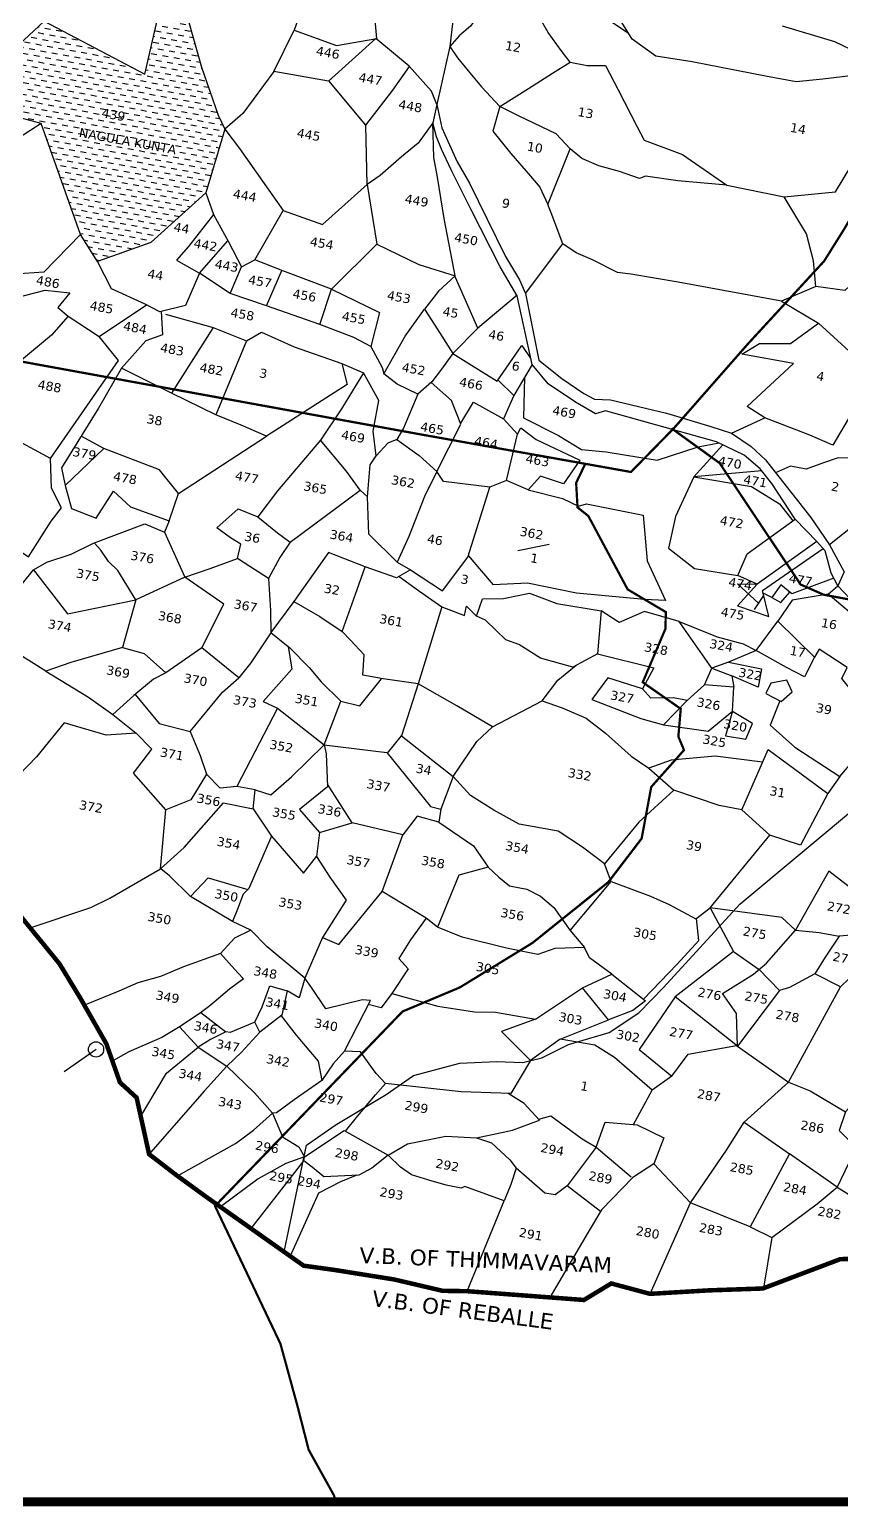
# Model space of a CAD drawing. Header units: inches. Extents: x 384770 to 390915, y 1842313 to 1849952.
# Drawn here: x 387187 to 388990, y 1842313 to 1845590 of the extents above; entities that cross this region are included whole.
import ezdxf

# ---------------------------------------------------------------- set-up
doc = ezdxf.new("R2010")
doc.units = ezdxf.units.IN
doc.header["$MEASUREMENT"] = 0
for name, color, linetype in [('BND', 6, 'Continuous'), ('ROAD', 1, 'Continuous'), ('ROADS', 50, 'Continuous'), ('SY.AREA', 7, 'Continuous'), ('TEXT', 7, 'Continuous'), ('WATER', 4, 'Continuous')]:
    doc.layers.add(name, color=color, linetype=linetype)
doc.styles.get("Standard").update_dxf_attribs({"font": 'verdana.ttf'})

msp = doc.modelspace()

# ---------------------------------------------------------------- hatches: boundary and pattern name
at = {"layer": 'WATER'}
h = msp.add_hatch(dxfattribs=at)
h.set_pattern_fill('DASH', color=256, scale=4.023313, angle=-10.358, style=0)
h.set_pattern_definition([(349.64199, (362074.6, 1844138.522), (14.8625927, 10.269101), [12.774018, -12.774018])])
h.paths.add_polyline_path([(387621.2, 1845369.3), (387606, 1845400.5), (387569.3, 1845506.7), (387524.2, 1845667.1), (387471.4, 1845613.1), (387443.2, 1845491.1), (387219.5, 1845608.9), (387130.3, 1845525.4), (387026.1, 1845463.4), (386909.6, 1845389.3), (386906.6, 1845387), (387125.3, 1845405.2), (387213.1, 1845381.6), (387300.5, 1845135.3), (387338.1, 1845075.7), (387456.5, 1845118), (387578.7, 1845227.7)])
h.paths.add_polyline_path([(387289.9, 1845348), (387515.3, 1845306.8), (387520.9, 1845337.5), (387295.5, 1845378.6)], flags=24)
h.paths.add_polyline_path([(387339.9, 1845391.7), (387396.2, 1845381.5), (387401.7, 1845411.8), (387345.5, 1845422.1)], flags=24)

# ---------------------------------------------------------------- linework, layer by layer
at = {"color": 0, "const_width": 20}
msp.add_lwpolyline([(384780.1, 1849942.3), (390890.6, 1849942.3), (390890.6, 1842322.7), (384780.1, 1842322.7)], close=True, dxfattribs=at)
at = {"color": 3}
msp.add_circle((387335, 1843327), 16.9, dxfattribs=at)
at = {"layer": 'BND', "lineweight": 30}
msp.add_lwpolyline([(389033.4, 1842862.8, 10, 10, 0), (388986.8, 1842861.5, 10, 10, 0), (388815.1, 1842796.4, 10, 10, 0), (388694.7, 1842792.2, 10, 10, 0), (388564.6, 1842784.5, 10, 10, 0), (388478.5, 1842807.6, 10, 10, 0), (388418, 1842770.9, 10, 10, 0), (388158.9, 1842790.4, 10, 10, 0), (388104.3, 1842791.2, 10, 10, 0), (387996.3, 1842816.5, 10, 10, 0), (387863.2, 1842837.7, 10, 10, 0), (387795.8, 1842847, 10, 10, 0), (387577.1, 1843001.5, 10, 10, 0), (387515.5, 1843046.3, 10, 10, 0), (387452.7, 1843094.5, 10, 10, 0), (387452.7, 1843094.5, 10, 10, 0), (387425.1, 1843219.8, 10, 10, 0), (387388, 1843253.9, 10, 10, 0), (387357.7, 1843339.8, 10, 10, 0), (387299.5, 1843441.8, 10, 10, 0), (387253.9, 1843516.9, 10, 10, 0), (387161.7, 1843629.9, 10, 10, 0)], format="xyseb", dxfattribs=at)
at = {"layer": 'BND'}
msp.add_lwpolyline([(387335, 1843327), (387264.6, 1843277.2)], dxfattribs=at)
at = {"layer": 'ROAD'}
msp.add_lwpolyline([(387752.5, 1842877.6), (387801.8, 1843114.6), (387865.5, 1843158.6), (387978.9, 1843227.1), (388039.4, 1843268.9), (388142.3, 1843296.1), (388223.8, 1843300.4), (388282.3, 1843297.9), (388324.6, 1843308.4), (388383.7, 1843337.9), (388474.1, 1843364.6), (388539.7, 1843408.2), (388594.2, 1843464.5), (388763.6, 1843649.1), (389036.4, 1843876.1)], dxfattribs=at)
at = {"layer": 'ROADS', "color": 40, "const_width": 5}
for points in [[(390890.6, 1847606.2), (390705, 1847293.3), (390467.5, 1847071.8), (390306.7, 1846830.6), (390240.4, 1846694.7), (390196.5, 1846612.6), (390144.2, 1846564.4), (390048.9, 1846458.6), (389808.6, 1846200.8), (389718.4, 1846109.4), (389498.5, 1845876.5), (389295.6, 1845658.8), (388995.3, 1845147.1), (388950.9, 1845076.2), (388781.8, 1844892.6), (388618.1, 1844706.1), (388522.3, 1844608.4), (388054.4, 1844692), (385402.4, 1845175.9), (384780.1, 1844830.8)], [(388612.3, 1844705.3), (388719.1, 1844628.1), (388898.9, 1844358.6), (388950.2, 1844336), (389040.5, 1844319.3), (389070.9, 1844290.7), (389101.2, 1844228.3), (389097.3, 1844145.2), (389051.9, 1843688.7), (389067.9, 1843259.8), (389080.3, 1842952.3), (389165.2, 1842417.2), (389180.1, 1842322.7)], [(387867.2, 1842322.7), (387863.1, 1842337.3), (387806.9, 1842438.5), (387781.5, 1842537.7), (387744.2, 1842673.9), (387599.1, 1842979.3), (388015.3, 1843411.1), (388142.4, 1843464.5), (388303.8, 1843563.4), (388472.2, 1843698.4), (388546, 1843795), (388567.3, 1843909.5), (388640, 1843991.2), (388627.5, 1844021.3), (388632.8, 1844082.8), (388548.4, 1844141.7), (388598.7, 1844260.1), (388599.8, 1844297.5), (388514.9, 1844347.8), (388427.8, 1844510.5), (388403.7, 1844529.9), (388400.6, 1844584.3), (388420.1, 1844624.8)]]:
    msp.add_lwpolyline(points, dxfattribs=at)
at = {"layer": 'SY.AREA', "color": 1}
msp.add_line((388271.4, 1844434.5), (388341, 1844448.4), dxfattribs=at)
at = {"layer": 'SY.AREA'}
for points in [[(387803, 1845669.6), (387774.6, 1845588.8), (387868.9, 1845554.5), (387957.9, 1845570.6), (387954, 1845619), (388016.1, 1845660.5), (387983, 1845792.1)], [(388144.6, 1845764.2), (388120, 1845552.9), (388091.5, 1845424), (388079.8, 1845453.4), (388030.3, 1845509.2), (387956.2, 1845570.3), (387851.2, 1845475.6), (387729.8, 1845496.9), (387774.6, 1845588.8)], [(386814.1, 1845315.8), (386909.6, 1845389.3), (387026.1, 1845463.4), (387130.3, 1845525.4), (387219.5, 1845608.9), (387443.2, 1845491.1), (387471.4, 1845613.1), (387524.2, 1845667.1), (387569.3, 1845506.7), (387606, 1845400.5), (387621.2, 1845369.3), (387578.7, 1845227.7), (387456.5, 1845118), (387338.1, 1845075.7), (387300.5, 1845135.3), (387213.1, 1845381.6), (387125.3, 1845405.2), (386906.6, 1845387)], [(388313.5, 1845629.8), (388197.3, 1845641.8), (388166.4, 1845597.9), (388141.1, 1845576.6), (388120, 1845552.9), (388137.5, 1845527.7), (388161.3, 1845498.9), (388190.6, 1845463), (388231.6, 1845419.7), (388294.5, 1845459.3), (388348.2, 1845493.7), (388387.7, 1845517.8), (388367.2, 1845543.7), (388338.7, 1845584), (388324.8, 1845607.9), (388313.5, 1845629.8)], [(388454.4, 1845623.8), (388516.3, 1845583.1)], [(388857.8, 1845598.3), (388973.8, 1845564.1), (389026.4, 1845538.5), (389050.2, 1845505.9), (389015.7, 1845488.5), (388948.5, 1845480.2), (388888.7, 1845474.4), (388820.7, 1845486.8), (388658.5, 1845518.7), (388577.6, 1845531.2), (388525, 1845569.1), (388492.6, 1845621.5)], [(387729.8, 1845496.9), (387660.8, 1845403.9), (387621.2, 1845369.3), (387653.4, 1845326.1), (387750.2, 1845188.8), (387837.4, 1845157.5), (387937.1, 1845246.6), (387933.9, 1845378.3), (387852, 1845476.3)], [(387933.9, 1845378.3), (387994.1, 1845455.8), (388031, 1845508.5)], [(388387.7, 1845517.8), (388425.2, 1845510.2), (388465.8, 1845510.4), (388492.9, 1845458.1), (388536.4, 1845374.7), (388551.7, 1845344.6), (388636.8, 1845313.1), (388735.1, 1845244.8), (388626.2, 1845254.8), (388554.7, 1845264.8), (388541.5, 1845259.5), (388497.1, 1845275.3), (388451.2, 1845287.5), (388413.1, 1845304.4), (388387.1, 1845325.2), (388356.6, 1845359), (388274.5, 1845398.4), (388231.6, 1845419.7), (388215.7, 1845364.9), (388255.4, 1845314.9), (388299, 1845265), (388319.7, 1845240.6), (388337.9, 1845202.2), (388387.1, 1845325.2)], [(388091.5, 1845424), (388082.3, 1845383.1), (388050.2, 1845337.9), (388013.2, 1845308), (387965.6, 1845266.5), (387937.1, 1845246.6), (387958.2, 1845114.1), (387857.3, 1845014.2), (387749.5, 1845054.7), (387687.5, 1845078.9), (387750.2, 1845188.8)], [(388091.5, 1845424), (388102.7, 1845372.2), (388136.7, 1845297), (388163.8, 1845249.5), (388202.8, 1845169.2), (388244, 1845086.7), (388274.8, 1845034.5), (388288.1, 1845004.8), (388304.8, 1844923.4), (388318, 1844856.3), (388368.6, 1844815.5), (388417.9, 1844782.7), (388441.2, 1844769.9), (388476.7, 1844768.5), (388600.9, 1844739), (388699.4, 1844709.1), (388745.8, 1844694.3), (388789, 1844665.1), (388821.1, 1844635.4), (388842.5, 1844607.7), (388921.3, 1844507.3), (388963.1, 1844446.8), (388995.7, 1844386.7), (388981.6, 1844356.1), (389022.3, 1844312.9)], [(387213.1, 1845381.6), (386989.8, 1845237.2)], [(388960.3, 1844337.4), (388981.6, 1844356.1), (388967, 1844383.5), (388953.1, 1844433.7), (388934.7, 1844454.1), (388886.7, 1844503.7), (388834.7, 1844583), (388808.8, 1844615.4), (388773.4, 1844645.7), (388712.4, 1844675.6), (388465.9, 1844744.4), (388443.4, 1844737.5), (388399.5, 1844763.4), (388338.2, 1844803.9), (388302.7, 1844847), (388270, 1844999.4), (388232.3, 1845063.4), (388166.8, 1845191.7), (388123.1, 1845278.9), (388101.6, 1845324.5), (388090.5, 1845352.1), (388082.3, 1845383.1)], [(388269.4, 1845000.5), (388182.1, 1844927.7), (388133, 1845040), (388107.9, 1845170.7), (388093.1, 1845262.6), (388084.8, 1845306.5), (388082.3, 1845383.1)], [(388735.1, 1845244.8), (388862.3, 1845219), (388976.6, 1845230.3), (389046.9, 1845346.4), (389085.2, 1845356.3), (389088.1, 1845233.8), (389087.4, 1845114.8), (389082.9, 1845044.1), (389040.8, 1845051.8), (388996.8, 1845010.8), (388932.5, 1845019.7), (388927.5, 1845076.7), (388911.9, 1845137.1), (388862.3, 1845219)], [(387578.7, 1845227.7), (387596, 1845179.9), (387628.6, 1845120.3), (387657.5, 1845063.9), (387687.5, 1845078.9)], [(388288.1, 1845004.8), (388370.9, 1845115), (388345.3, 1845183.8), (388337.9, 1845202.2)], [(387596, 1845179.9), (387540.5, 1845109.1), (387513.5, 1845078.3), (387564.5, 1845049.4), (387533.5, 1844977.6), (387476.9, 1844963.8), (387444.2, 1844980.8), (387369.5, 1845014.9), (387338.1, 1845075.7)], [(387300.5, 1845135.3), (387219.4, 1845051.7), (387154.7, 1845047.4), (387056.2, 1845035.7)], [(387633, 1845004.5), (387564.5, 1845049.4), (387627.8, 1845121.7)], [(387958.2, 1845114.1), (388051.8, 1845068.7), (388132.3, 1845043.4), (388095.4, 1845009.7), (388063.8, 1844969.7)], [(388932.5, 1845019.7), (388856.5, 1844987.4), (388627, 1845029.3), (388522.3, 1845047.1), (388492.1, 1845051.2), (388437, 1845079.5), (388400.5, 1845094.6), (388370.9, 1845115)], [(387713.2, 1844977.1), (387633, 1845004.5), (387657.5, 1845063.9)], [(387831.8, 1844935.8), (387713.2, 1844977.1), (387747.4, 1845055.6)], [(387006.2, 1844949.6), (387156.4, 1844994.6), (387222.3, 1845011.8), (387276.5, 1845006.1), (387250.4, 1844973.2), (387272.8, 1844954.1), (387235.9, 1844912.3), (387160.8, 1844849.1), (387135.4, 1844824.5), (387108.5, 1844796.8), (387072.2, 1844766.2), (387135.3, 1844691.6), (387040.9, 1844678.7), (387025.8, 1844526.8), (387185.4, 1844420), (387235.1, 1844499.6), (387258, 1844528.8), (387235.8, 1844572.2), (387233.8, 1844638.6), (387135.3, 1844691.6)], [(387857.3, 1845014.2), (387964.5, 1844962.7), (387944.7, 1844887.1), (387907.4, 1844906.7), (387831.8, 1844935.8), (387857.3, 1845014.2)], [(387479.2, 1844964.4), (387482.5, 1844912.4), (387445.2, 1844899.7), (387391.5, 1844838.8), (387340.3, 1844750.2), (387258.3, 1844617.5), (387266.5, 1844578.5), (387280.2, 1844527.5), (387335, 1844505.6), (387374.1, 1844565.7), (387411.2, 1844530.8), (387497.6, 1844499.7), (387486.9, 1844474.5)], [(387272.8, 1844954.1), (387342.1, 1844909.1), (387447, 1844979.4)], [(387944.7, 1844887.1), (387970.3, 1844840.3), (387973.6, 1844826.1), (388021.4, 1844910.1), (388063.8, 1844969.7), (388087.1, 1844933.9), (388126.8, 1844871.3), (388099.5, 1844833.7), (388080.3, 1844808.3), (388048.9, 1844780.8), (388003.6, 1844803.6), (387973.6, 1844826.1)], [(388856.5, 1844987.4), (388938.7, 1844938.8)], [(387489.4, 1844958.8), (387594.8, 1844929.3), (387502.5, 1844783.2)], [(387594.8, 1844929.3), (387668.7, 1844899.6), (387601.2, 1844735.3)], [(388745.8, 1844694.3), (388819.3, 1844728.8), (388780.1, 1844753.8), (388882.9, 1844849.2), (388768.7, 1844870.1), (388807.8, 1844893.3), (388876.1, 1844893.5), (388938.7, 1844938.8), (389031.5, 1844853.6), (389009.7, 1844734.5), (388970.1, 1844667.9), (388919.2, 1844689.8), (388819.3, 1844728.8)], [(387233.8, 1844638.6), (387384.6, 1844855.8), (387342.1, 1844909.1)], [(387668.7, 1844899.6), (387702.5, 1844918.9), (387774.9, 1844886.1), (387880.6, 1844848.9), (387892.5, 1844802.4), (387713.4, 1844687.6)], [(388182.1, 1844927.7), (388126.8, 1844871.3), (388225.4, 1844809.8), (388280.1, 1844888.9), (388300, 1844859.5)], [(387518.1, 1844560.6), (387713.4, 1844687.6), (387657.4, 1844712.3), (387601.2, 1844735.3), (387502.5, 1844783.2), (387391.7, 1844839)], [(387880.6, 1844848.9), (387928.8, 1844828.2), (387880.1, 1844748.5), (387833.3, 1844678.7), (387737.8, 1844566.8), (387694.3, 1844509.1)], [(388302.7, 1844847), (388262.5, 1844778.3), (388227.2, 1844812.5)], [(387921.3, 1844568.3), (387937.3, 1844553), (387943.5, 1844624.2), (387956.5, 1844644), (387950.3, 1844698.7), (387962.8, 1844767.1), (387928.8, 1844828.2)], [(388002.4, 1844680.3), (388052.2, 1844644.8), (388091.7, 1844609.5), (388145, 1844714.7), (388123.9, 1844767.1), (388078.7, 1844806.9)], [(388286.1, 1844818.7), (388283.9, 1844728.8), (388361.7, 1844689.6), (388412.6, 1844658.5), (388467, 1844652.9), (388580.1, 1844634.4), (388671.6, 1844664.4), (388717.7, 1844672.9)], [(388048.9, 1844780.8), (388017.3, 1844705.7), (388002.4, 1844680.3), (387983, 1844672), (387956.5, 1844644)], [(388262.5, 1844778.3), (388239.6, 1844726.1)], [(388144.3, 1844716.5), (388172.7, 1844763.3), (388239.6, 1844726.1), (388270.1, 1844692.5), (388277.8, 1844706.4), (388312.2, 1844680.5), (388408.7, 1844634.8), (388372.6, 1844581.8), (388321.2, 1844598.8), (388294.4, 1844568.8), (388246.2, 1844589.6), (388270.1, 1844692.5)], [(387352.3, 1844660.8), (387301.7, 1844687.7)], [(387766.2, 1844452.6), (387921.3, 1844568.3), (387890, 1844611), (387833.3, 1844678.7)], [(388812.4, 1844610.9), (388661.6, 1844597.8), (388726.1, 1844668.9)], [(387497.6, 1844499.7), (387518.1, 1844560.6), (387475.8, 1844613.5), (387352.3, 1844660.8), (387266.5, 1844578.5)], [(389121.2, 1844638.8), (388982.1, 1844639.6), (388949.7, 1844628.5), (388911.5, 1844614.7), (388876.3, 1844621.1), (388843.2, 1844606.8)], [(388246.2, 1844589.6), (388209.4, 1844575), (388106, 1844587.1), (388091.7, 1844609.5), (388064.1, 1844553.9), (388029.1, 1844465.4), (388003.2, 1844407.9), (387940.5, 1844470.5), (387937.3, 1844553)], [(388003.2, 1844407.9), (388032.6, 1844391.5), (388104.1, 1844344.4), (388160.4, 1844419.2), (388209.4, 1844575)], [(388294.4, 1844568.8), (388370.3, 1844549.7), (388406.2, 1844532.2), (388423.6, 1844537.8), (388549.6, 1844512.6), (388558.2, 1844410.9), (388598.7, 1844323.1), (388552.3, 1844325.1), (388401.5, 1844339.6), (388292.4, 1844361.7), (388217.2, 1844357.7), (388191.3, 1844388.5), (388161.5, 1844422.7)], [(388661.6, 1844597.8), (388621.5, 1844509.4), (388605.4, 1844439.5), (388663.5, 1844394.1), (388759.7, 1844378.7), (388780.5, 1844427.1), (388886.7, 1844503.7)], [(388661.6, 1844597.8), (388789.7, 1844576.3), (388852.3, 1844537.7), (388881.9, 1844500.3)], [(387532.4, 1844375.2), (387588.6, 1844393.9), (387648.9, 1844416.6), (387656.2, 1844447.9), (387633.4, 1844461.9), (387602.9, 1844484.5), (387650.4, 1844526.4), (387694.3, 1844509.1), (387737.9, 1844473.2), (387766.2, 1844452.6), (387742.9, 1844418.6), (387717.8, 1844372), (387676.7, 1844398.6), (387648.9, 1844416.6)], [(387196.2, 1844391.6), (387225.4, 1844408.1), (387279.9, 1844426), (387329.3, 1844450.1), (387443.3, 1844493.3), (387486.9, 1844474.5), (387532.4, 1844375.2), (387423.4, 1844325), (387383.4, 1844389.5), (387362.3, 1844409.9), (387345.7, 1844434.7), (387331.2, 1844450.8)], [(389017.2, 1844373.4), (389031.1, 1844403.2), (389046.6, 1844422.6), (389080.2, 1844438.5), (389097.6, 1844468.6), (389024.2, 1844495.6), (388963.1, 1844446.8)], [(388802.4, 1844359.8), (388758.7, 1844311.2), (388828.4, 1844287.6), (388814, 1844345.7), (388948.6, 1844438.7)], [(388934.7, 1844454.1), (388802.4, 1844359.8), (388759.7, 1844378.7)], [(388032.6, 1844391.5), (388002, 1844373.2), (387932.4, 1844397.9), (387851.3, 1844429.8), (387774.3, 1844321.2), (387832, 1844287.9), (387881.3, 1844254.2), (387914.5, 1844347.8), (387932.4, 1844397.9)], [(386835.1, 1844015.9), (387053, 1844230.5), (387089.1, 1844259), (387196.2, 1844391.6), (387272, 1844293.3), (387423.4, 1844325), (387394, 1844219.1), (387279.1, 1844185.8), (387223.7, 1844166.7), (387134.3, 1844222.3), (387089.1, 1844259)], [(387717.8, 1844372), (387722.4, 1844300.9), (387722.7, 1844251.5), (387678.5, 1844185.1), (387652.2, 1844151.6), (387569.6, 1844217.8), (387618.4, 1844314.9), (387532.4, 1844375.2)], [(388007.7, 1844376.7), (388050.4, 1844345.1), (388102.6, 1844309.1), (388071.3, 1844207.6), (388050.1, 1844138.2), (387972, 1844149.1), (387927.4, 1844157.2), (387929.8, 1844202.8), (387900, 1844235.5), (387881.3, 1844254.2)], [(388972.8, 1844372.5), (388879, 1844338.2), (388855.3, 1844357.7), (388835, 1844329.9), (388854.7, 1844318.7), (388875.1, 1844341.4)], [(388102.6, 1844309.1), (388152.5, 1844289.9), (388157.1, 1844310.4), (388179.5, 1844288.4), (388192.5, 1844326.9), (388239.5, 1844327.7), (388297, 1844339.3), (388357.6, 1844316.3), (388456, 1844300), (388448.1, 1844205.2), (388393.2, 1844175.3), (388321.8, 1844195.1), (388273.6, 1844225.2), (388244.8, 1844235.6), (388223.1, 1844256.6), (388199.2, 1844279.7), (388179.5, 1844288.4)], [(388805.7, 1844317.2), (388758.9, 1844360.1), (388802.4, 1844359.8)], [(388835, 1844329.9), (388815.5, 1844339.4)], [(387774.3, 1844321.2), (387722.7, 1844252), (387764.8, 1844218.5), (387807.9, 1844174.8), (387834.5, 1844142.7), (387878.6, 1844099.7), (387920.2, 1844089.6), (387968.7, 1844149.7)], [(388796.4, 1844303.3), (388816.9, 1844334)], [(389039.4, 1844271), (388960.3, 1844337.4), (388880.3, 1844323.9), (388848.5, 1844277.7)], [(388701.7, 1844173.3), (388629.5, 1844276.7), (388552.5, 1844298.5), (388496.1, 1844274.7), (388456, 1844300)], [(388629.5, 1844276.7), (388713.4, 1844242.8), (388771.1, 1844227.2), (388799.9, 1844212.5), (388738.9, 1844186.2), (388701.7, 1844173.3)], [(388799.9, 1844212.5), (388848.5, 1844277.7), (388929.3, 1844197.4), (388907.6, 1844153.7), (388867.2, 1844174.7), (388799.9, 1844212.5)], [(387394, 1844219.1), (387441.8, 1844205.3), (387490.2, 1844163), (387462.5, 1844148.8), (387419, 1844112.5), (387371.9, 1844070.1), (387423.8, 1844028.8), (387357.7, 1844024.2), (387263.9, 1844051.4), (387202.5, 1843976.5), (387044.3, 1843813)], [(387569.6, 1844217.8), (387490.2, 1844163)], [(387761.3, 1844221.2), (387769.7, 1844170.7), (387706.3, 1844098.9), (387737.8, 1844084.6), (387841.3, 1844002.7), (387878.6, 1844099.7)], [(388985.7, 1843932.5), (389075.2, 1844037.6), (389042.2, 1844085.4), (388990.1, 1844150.3), (389002.2, 1844174.8), (388939.7, 1844215.2), (388929.3, 1844197.4)], [(388325.5, 1844100.4), (388359.8, 1844146.5), (388400.7, 1844179.4)], [(388448.1, 1844205.2), (388572.8, 1844173.9), (388548, 1844127.4), (388470.7, 1844151.7), (388435.5, 1844103.7), (388544.5, 1844061.6), (388594.8, 1844047.3), (388647.3, 1844101.6), (388616.8, 1844107.1), (388566.3, 1844106.1), (388548, 1844127.4)], [(388738.9, 1844186.2), (388812, 1844171.2), (388804.6, 1844130.8), (388746.3, 1844155.8)], [(387223.7, 1844166.7), (387317.9, 1844108.6), (387371.9, 1844070.1)], [(387421.8, 1844114.8), (387475.3, 1844050.3), (387544, 1844032.5), (387615.3, 1844119.8), (387652.2, 1844151.6)], [(388685.2, 1844136.4), (388701.7, 1844173.3), (388746.3, 1844155.8), (388750.7, 1844131.2)], [(388868, 1844146.5), (388832.7, 1844140.1), (388821.6, 1844116.6), (388855.9, 1844099.3), (388880.2, 1844120.4), (388868, 1844146.5)], [(388387, 1843591.2), (388478.4, 1843699.7), (388463.5, 1843739), (388414.8, 1843776), (388360.8, 1843811.4), (388274.2, 1843827.2), (388217.6, 1843858), (388166.2, 1843890.8), (388127.5, 1843932.8), (388180.3, 1844010), (388215.3, 1844042.7), (388136, 1844089.1), (388050.1, 1844138.2), (388012.7, 1844022.8)], [(388594.8, 1844047.3), (388693.7, 1844033.5), (388747.7, 1844077.3), (388750.7, 1844131.2), (388685.2, 1844136.4), (388647.3, 1844101.6)], [(387737.8, 1844084.6), (387647.6, 1843910.4)], [(388215.3, 1844042.7), (388325.5, 1844100.4), (388369.5, 1844084.7), (388422.5, 1844062.3), (388465.8, 1844028.8), (388522.5, 1843977.4), (388562.1, 1843951.4), (388617.8, 1843902), (388540.1, 1843831.1), (388463.5, 1843739)], [(388747.7, 1844077.3), (388732.2, 1844023), (388776.9, 1844015.6), (388791.8, 1844050.4), (388747.5, 1844076.6)], [(388852.9, 1844100.8), (388831, 1844046.8), (388885.9, 1843997.6), (388985.7, 1843932.5), (388959.5, 1843895.2)], [(387544, 1844032.5), (387566.3, 1843979.4), (387580.4, 1843937.8), (387545.2, 1843880.6), (387490, 1843858.7), (387418.4, 1843940), (387458.7, 1843993.6)], [(387458.7, 1843993.6), (387423.8, 1844028.8)], [(387981.6, 1843984.6), (388012.7, 1844022.8), (388127.5, 1843932.8), (388100.6, 1843860.2)], [(387687.9, 1843903), (387722.9, 1843891.8), (387768.6, 1843932), (387841.3, 1844002.7), (387846, 1843982.6), (387848.9, 1843909.7), (387786.9, 1843859.7), (387831.2, 1843808.2), (387903.3, 1843829.9), (387848.7, 1843915.4)], [(387841.3, 1844002.7), (387980.5, 1843986.1), (388077, 1843866.3), (388100.6, 1843860.2), (388096.2, 1843831.3), (388047.5, 1843844.4), (388016.1, 1843803.3), (387903.3, 1843829.9)], [(388768.7, 1843858.9), (388826.5, 1843992.7), (388959.5, 1843895.2), (388898.5, 1843780.3), (388830.8, 1843802.4)], [(388814.2, 1843964.3), (388709.5, 1843977.5), (388611.6, 1843968.9), (388562.1, 1843951.4)], [(387478.1, 1843727.5), (387530.3, 1843775.1), (387617.9, 1843874), (387683.5, 1843861), (387687.9, 1843903), (387647.6, 1843910.4), (387610.6, 1843906.8), (387580.4, 1843937.8)], [(388478.4, 1843699.7), (388565.5, 1843667.2), (388607.3, 1843648.5), (388666.6, 1843617), (388698.2, 1843641), (388830.8, 1843802.4), (388768.7, 1843858.9), (388718.4, 1843868.1), (388617.8, 1843902)], [(387188.8, 1843596.7), (387323.3, 1843642.1), (387365.4, 1843662.3), (387478.1, 1843727.5), (387490, 1843858.7)], [(387683.5, 1843861), (387724.4, 1843800.3), (387673.9, 1843683.8), (387661.2, 1843671.2), (387649.3, 1843638.3), (387637.8, 1843611.2), (387544.6, 1843666.6), (387498.3, 1843712), (387478.7, 1843728)], [(388096.2, 1843831.3), (388172.9, 1843778.4), (388205.2, 1843731.6), (388140.6, 1843713.6), (388093, 1843598), (388067.7, 1843618), (387970.3, 1843677.5)], [(387724.4, 1843800.3), (387795.8, 1843718), (387824, 1843755.1), (387854, 1843709.4), (387890.1, 1843657.9), (387837.4, 1843575.4), (387798.2, 1843485.4), (387714.7, 1843554.6), (387678.6, 1843591.7), (387637.8, 1843611.2)], [(387831.2, 1843808.2), (387824, 1843755.1)], [(387837.4, 1843575.4), (387873.8, 1843559.7), (387970.3, 1843677.5), (388016.1, 1843803.3)], [(388205.2, 1843731.6), (388228.8, 1843709.5), (388252.5, 1843689.9), (388291.3, 1843682.8), (388321.6, 1843667), (388351.2, 1843642), (388387, 1843591.2), (388419.3, 1843553.3)], [(389122.1, 1843681.2), (389039.3, 1843662.3), (388961.7, 1843722.5), (388887.2, 1843591.8), (388857.4, 1843619.4), (388698.2, 1843641), (388749.9, 1843544.6), (388620.7, 1843443.9), (388540.3, 1843327), (388612.9, 1843267.5), (388569.7, 1843236.3), (388485.8, 1843308.7), (388442.2, 1843336.2), (388365.4, 1843349.4), (388299, 1843302.7)], [(387544.6, 1843666.6), (387584, 1843708.1), (387672.2, 1843682.2)], [(388067.7, 1843618), (388033.3, 1843569.8), (388007.1, 1843528.6), (388027.7, 1843506.1), (387991.2, 1843451.4), (387967.5, 1843419.5), (387939.3, 1843426.8)], [(387678.6, 1843591.7), (387642.1, 1843573.7), (387611.2, 1843539.7), (387529.2, 1843510.5), (387477.7, 1843488.8), (387427.4, 1843474.4), (387385.7, 1843456.1), (387309.1, 1843424.9)], [(388310.6, 1843394.2), (388414.9, 1843463.8), (388480, 1843493.7), (388430.4, 1843530), (388419.3, 1843553.3), (388353.3, 1843550.9), (388315.9, 1843537.3), (388246.1, 1843551.7), (388147.3, 1843575.8), (388093, 1843598)], [(388550.3, 1843438.4), (388625.1, 1843516), (388673.1, 1843568.5), (388667.6, 1843617.8)], [(388758.9, 1843334), (388756.9, 1843406.8), (388725.7, 1843450.8), (388794, 1843493.6), (388823.2, 1843518.1), (388887.2, 1843591.8), (388939.7, 1843586.2), (388984.2, 1843578.1), (388953.6, 1843531.7), (388930.7, 1843495)], [(388987.5, 1843465.9), (389006.2, 1843483.8), (389033.5, 1843470.3), (389037.9, 1843582.7), (388984.2, 1843578.1)], [(387611.2, 1843539.7), (387649.9, 1843496.8), (387662.4, 1843483.4), (387631.5, 1843460.5), (387587.8, 1843423.7), (387566.7, 1843408), (387521.6, 1843378), (387480.7, 1843353.6), (387441.8, 1843336.1), (387407.9, 1843321.5), (387367, 1843298.5)], [(388749.9, 1843544.6), (388807, 1843504), (388852.2, 1843457.4), (388758.9, 1843334), (388620.7, 1843443.9)], [(388480, 1843493.7), (388554.8, 1843434.8), (388526.3, 1843413.6), (388472.2, 1843392.9)], [(388612.9, 1843267.5), (388649.2, 1843316.6), (388756.9, 1843335.6), (388872.2, 1843254.6), (388987.5, 1843465.9), (388930.7, 1843495), (388873.9, 1843464.5), (388852.2, 1843457.4)], [(387687.2, 1843387.5), (387703.8, 1843421.1), (387720.5, 1843467.7), (387758.9, 1843456.9), (387747.4, 1843402.7), (387698.5, 1843365.3)], [(387886.2, 1843323.1), (387943.9, 1843435.8), (387926.6, 1843436.8), (387844.8, 1843416.8), (387811.8, 1843466.5), (387798.2, 1843485.4), (387785.8, 1843441.2), (387758.9, 1843456.9)], [(388365.4, 1843349.4), (388472.2, 1843392.9), (388414.6, 1843463.7)], [(387991.2, 1843451.4), (388093.4, 1843422.9), (388174.7, 1843410.6), (388221.4, 1843409.7), (388310.6, 1843394.2), (388234.8, 1843366.4), (388299, 1843302.7), (388255.7, 1843228.9), (388145.6, 1843232.8), (387977.5, 1843251.3)], [(387567.5, 1843408.6), (387623.1, 1843366.3), (387588.8, 1843349.1), (387561.6, 1843331.7), (387625.5, 1843289.5), (387575, 1843234.3), (387451.3, 1843093)], [(387745.9, 1843401.6), (387779.3, 1843358.7), (387811.1, 1843320.7), (387827.8, 1843301.2), (387836.3, 1843258.2), (387774.9, 1843215.3), (387735.2, 1843186.4), (387726.3, 1843185.7), (387748.9, 1843133.1), (387784.8, 1843110.9), (387797.6, 1843088.4), (387756.2, 1843074.1), (387694.7, 1843039.5), (387611, 1842977.5)], [(387433.9, 1843177.2), (387491.6, 1843274.6), (387561.6, 1843331.7), (387520.5, 1843377.3)], [(387515.5, 1843046.3), (387644.5, 1843118.2), (387684.4, 1843148), (387726.3, 1843185.7), (387686.9, 1843230.6), (387625.5, 1843289.5), (387657.5, 1843320.6), (387698.5, 1843365.3), (387687.2, 1843387.5), (387632.8, 1843364.6), (387623.1, 1843366.3)], [(387888.9, 1843145.4), (387915.7, 1843179.6), (387955.3, 1843225.9), (387977.5, 1843251.3), (387957, 1843273.6), (387922, 1843321.5), (387886.2, 1843323.1), (387861.4, 1843294.9), (387836.3, 1843258.2)], [(388179.7, 1843131.1), (388259.3, 1843147.7), (388319.6, 1843169.9), (388285.4, 1843206.8), (388249.4, 1843229.1)], [(388527.9, 1843160), (388569.7, 1843236.3)], [(388773.7, 1843165.4), (388872.2, 1843254.6), (388920.2, 1843234.8), (388998.8, 1843188.6)], [(389073.5, 1843256.6), (389054.4, 1843250), (388998.8, 1843188.6), (388984.4, 1843147), (389021.9, 1843109.5), (388980, 1843021.3), (389138.3, 1842923.9)], [(388317.5, 1843172.1), (388344.4, 1843179.8), (388377.4, 1843155.1), (388414.3, 1843128.7), (388445, 1843110.3), (388380.7, 1843024.2)], [(388445, 1843110.3), (388465.3, 1843165.4), (388535.8, 1843159.3), (388595.3, 1843130.6), (388573.3, 1843073.2)], [(388786.6, 1842933.2), (388654.8, 1842986.2), (388734.3, 1843103.6), (388773.7, 1843165.4), (388874.2, 1843095.1)], [(387679.3, 1842929.3), (387776.5, 1843053.5), (387796, 1843079.4), (387797.6, 1843088.4), (387886, 1843147), (387983.2, 1843092.1), (387947.4, 1843063.7), (387918.3, 1843047.8), (387840.6, 1843044.5), (387814.4, 1843065.7), (387796, 1843079.4)], [(388158.9, 1842790.4), (388241, 1842991), (388153.9, 1843022.8), (388145.6, 1843019.4), (388112.3, 1843025.4), (388073.9, 1843036.8), (388035.1, 1843048.8), (388010.4, 1843065.9), (387983.2, 1843092.1), (388026.4, 1843117.6), (388111.4, 1843134.3), (388179.7, 1843131.1), (388213.1, 1843119.5), (388253.3, 1843082.1), (388267.8, 1843063.1), (388255.8, 1843027.1), (388241, 1842991)], [(388445, 1843110.3), (388522.4, 1843044.3)], [(388980, 1843021.3), (388874.2, 1843095.1), (388786.6, 1842933.1), (388835.2, 1842909.8), (388935.7, 1842984.2), (388980, 1843021.3)], [(388454.5, 1842967.6), (388380.7, 1843024.2), (388354.1, 1843004.4), (388330.8, 1843007.8), (388267.8, 1843063.1)], [(388565.2, 1842784.6), (388654.8, 1842986.2), (388573.3, 1843073.2), (388526.8, 1843042.6), (388456.6, 1842971.1), (388427.1, 1842921.2), (388342.1, 1842776.7)], [(387913.5, 1843047.6), (387877.9, 1843033.3), (387829, 1843007.8), (387765.7, 1842868.3)], [(388835.2, 1842909.8), (388816.2, 1842796.8)]]:
    msp.add_lwpolyline(points, dxfattribs=at)

# ---------------------------------------------------------------- texts
at = {"layer": 'TEXT'}
for s, height, p in [('446', 20.12, (387821.9, 1845533.9)), ('12', 20.12, (388241.8, 1845545.5)), ('447', 20.12, (387916.5, 1845475.3)), ('448', 20.12, (388004.9, 1845415.2)), ('439', 20.12, (387346, 1845396.2)), ('13', 20.12, (388402.5, 1845398.7)), ('NAGULA KUNTA', 20.117, (387296, 1845352.5)), ('445', 20.12, (387779.3, 1845351.8)), ('14', 20.12, (388874.2, 1845363.7)), ('10', 20.12, (388290.1, 1845322.1)), ('444', 20.12, (387637.6, 1845216.8)), ('449', 20.12, (388018.9, 1845205.6)), ('9', 20.1, (388234.4, 1845196.3)), ('44', 20.12, (387505.9, 1845143.1)), ('454', 20.12, (387808.5, 1845110.8)), ('450', 20.12, (388128.8, 1845120.1)), ('442', 20.12, (387550.3, 1845107)), ('443', 20.12, (387597.2, 1845061)), ('486', 20.12, (387200.5, 1845025)), ('44', 20.12, (387447.9, 1845039.5)), ('457', 20.12, (387671.5, 1845026.3)), ('456', 20.12, (387770, 1844995.1)), ('453', 20.12, (387979.6, 1844991.4)), ('485', 20.12, (387319.7, 1844968.8)), ('458', 20.12, (387632.3, 1844953.3)), ('455', 20.12, (387879.4, 1844945.3)), ('45', 20.12, (388103, 1844955.9)), ('484', 20.12, (387394, 1844923.4)), ('46', 20.12, (388204.5, 1844904.9)), ('483', 20.12, (387476.2, 1844875.2)), ('482', 20.12, (387563.7, 1844831.3)), ('3', 20.1, (387695.9, 1844818.9)), ('452', 20.12, (388012.3, 1844831.8)), ('6', 20.1, (388256.4, 1844835)), ('488', 20.12, (387204.2, 1844793.5)), ('466', 20.12, (388139.8, 1844799.1)), ('4', 20.1, (388932.5, 1844812.4)), ('38', 20.12, (387445.9, 1844717.1)), ('469', 20.12, (388346.5, 1844736.2)), ('469', 20.12, (387877.9, 1844681.9)), ('465', 20.12, (388053.4, 1844700)), ('464', 20.12, (388173.2, 1844668.5)), ('379', 20.12, (387281.5, 1844644.3)), ('463', 20.12, (388287.2, 1844629.3)), ('470', 20.12, (388714.1, 1844624.1)), ('478', 20.12, (387371.7, 1844589.8)), ('477', 20.12, (387642.4, 1844591.4)), ('365', 20.12, (387794.2, 1844568.1)), ('362', 20.12, (387988.9, 1844581.7)), ('471', 20.12, (388770.6, 1844583.1)), ('2', 20.1, (388965.3, 1844567.5)), ('472', 20.12, (388718.3, 1844492.1)), ('36', 20.12, (387662.8, 1844456.5)), ('364', 20.12, (387852.4, 1844461.1)), ('362', 20.12, (388274.1, 1844467.3)), ('46', 20.12, (388068.3, 1844451.4)), ('376', 20.12, (387410.2, 1844414.2)), ('1', 20.1, (388297.5, 1844408.6)), ('375', 20.12, (387289.4, 1844374.6)), ('3', 20.1, (388142.9, 1844361.7)), ('474', 20.12, (388737.3, 1844355.2)), ('474', 20.12, (388737.3, 1844355.2)), ('477', 20.12, (388871.5, 1844363.7)), ('32', 20.12, (387839.6, 1844341.2)), ('367', 20.12, (387639.4, 1844306.3)), ('475', 20.12, (388720.3, 1844289)), ('374', 20.12, (387226.9, 1844262.1)), ('368', 20.12, (387471.3, 1844280.6)), ('361', 20.12, (387962.5, 1844273.6)), ('16', 20.12, (388943, 1844264.8)), ('328', 20.12, (388550.5, 1844210.8)), ('324', 20.12, (388695.1, 1844218.3)), ('17', 20.12, (388873.4, 1844203.1)), ('369', 20.12, (387356.4, 1844159.7)), ('370', 20.12, (387528.3, 1844142)), ('322', 20.12, (388759.5, 1844154.5)), ('373', 20.12, (387637.8, 1844093.6)), ('351', 20.12, (387774.9, 1844096.9)), ('327', 20.12, (388475.2, 1844104)), ('326', 20.12, (388666.9, 1844088.6)), ('39', 20.12, (388931.7, 1844075.9)), ('320', 20.12, (388726.2, 1844040.5)), ('352', 20.12, (387718.7, 1843994.7)), ('325', 20.12, (388679.8, 1844006.3)), ('371', 20.12, (387475.7, 1843977.4)), ('34', 20.12, (388043.4, 1843941.7)), ('332', 20.12, (388380.9, 1843932)), ('337', 20.12, (387934.3, 1843907.3)), ('356', 20.12, (387557.2, 1843875.4)), ('31', 20.12, (388828.6, 1843891.6)), ('372', 20.12, (387296.3, 1843860.5)), ('355', 20.12, (387724.6, 1843844.8)), ('336', 20.12, (387825.7, 1843851.9)), ('354', 20.12, (387601.7, 1843779.4)), ('354', 20.12, (388242.1, 1843770.1)), ('39', 20.12, (388643.3, 1843772)), ('357', 20.12, (387889.5, 1843739)), ('358', 20.12, (388055.4, 1843737.4)), ('350', 20.12, (387596.6, 1843663.4)), ('353', 20.12, (387738.8, 1843645.1)), ('272', 20.12, (388956.2, 1843635.9)), ('350', 20.12, (387448.1, 1843612.7)), ('356', 20.12, (388231.4, 1843621.5)), ('305', 20.12, (388526.1, 1843578)), ('275', 20.12, (388769.4, 1843580.3)), ('339', 20.12, (387908.3, 1843539.4)), ('305', 20.12, (388176.9, 1843501.8)), ('273', 20.12, (388968.7, 1843524)), ('348', 20.12, (387683.1, 1843492.2)), ('349', 20.12, (387466.1, 1843438.3)), ('304', 20.12, (388459.2, 1843441.2)), ('276', 20.12, (388669.1, 1843444.9)), ('275', 20.12, (388773, 1843436.4)), ('341', 20.12, (387709.9, 1843423.3)), ('346', 20.12, (387550.9, 1843370.3)), ('340', 20.12, (387818, 1843376.2)), ('303', 20.12, (388360.5, 1843390.3)), ('278', 20.12, (388842.2, 1843395.7)), ('302', 20.12, (388488.3, 1843351.5)), ('277', 20.12, (388606.3, 1843357.5)), ('345', 20.12, (387456.8, 1843313.4)), ('347', 20.12, (387600.3, 1843330.1)), ('342', 20.12, (387711.3, 1843297)), ('344', 20.12, (387516.9, 1843264.9)), ('297', 20.12, (387829.6, 1843211.7)), ('1', 20.1, (388408.6, 1843237)), ('287', 20.12, (388667.7, 1843219.5)), ('343', 20.12, (387604.9, 1843202.2)), ('299', 20.12, (388018.6, 1843193.9)), ('286', 20.12, (388897.3, 1843150)), ('296', 20.12, (387687.1, 1843105.1)), ('298', 20.12, (387863.8, 1843088.8)), ('294', 20.12, (388320.2, 1843099.8)), ('292', 20.12, (388087.1, 1843064.9)), ('285', 20.12, (388740.7, 1843057.1)), ('295', 20.12, (387718.4, 1843037.6)), ('294', 20.12, (387780.4, 1843026.3)), ('289', 20.12, (388427.1, 1843037.4)), ('284', 20.12, (388858.9, 1843012.7)), ('293', 20.12, (387963.3, 1843001.7)), ('282', 20.12, (388935.5, 1842958.8)), ('291', 20.12, (388272.3, 1842911.8)), ('280', 20.12, (388531.9, 1842915.4)), ('283', 20.12, (388672.3, 1842922.4))]:
    msp.add_text(s, height=height, rotation=349.642, dxfattribs=at).set_placement(p)
at = {"layer": 'TEXT', "color": 6}
for s, rotation, p in [('V.B. OF THIMMAVARAM', 357.6991, (387919.1, 1842853.1)), ('V.B. OF REBALLE', 352.4808, (387945.8, 1842757.8))]:
    msp.add_text(s, height=35, rotation=rotation, dxfattribs=at).set_placement(p)

doc.saveas('drawing.dxf')
